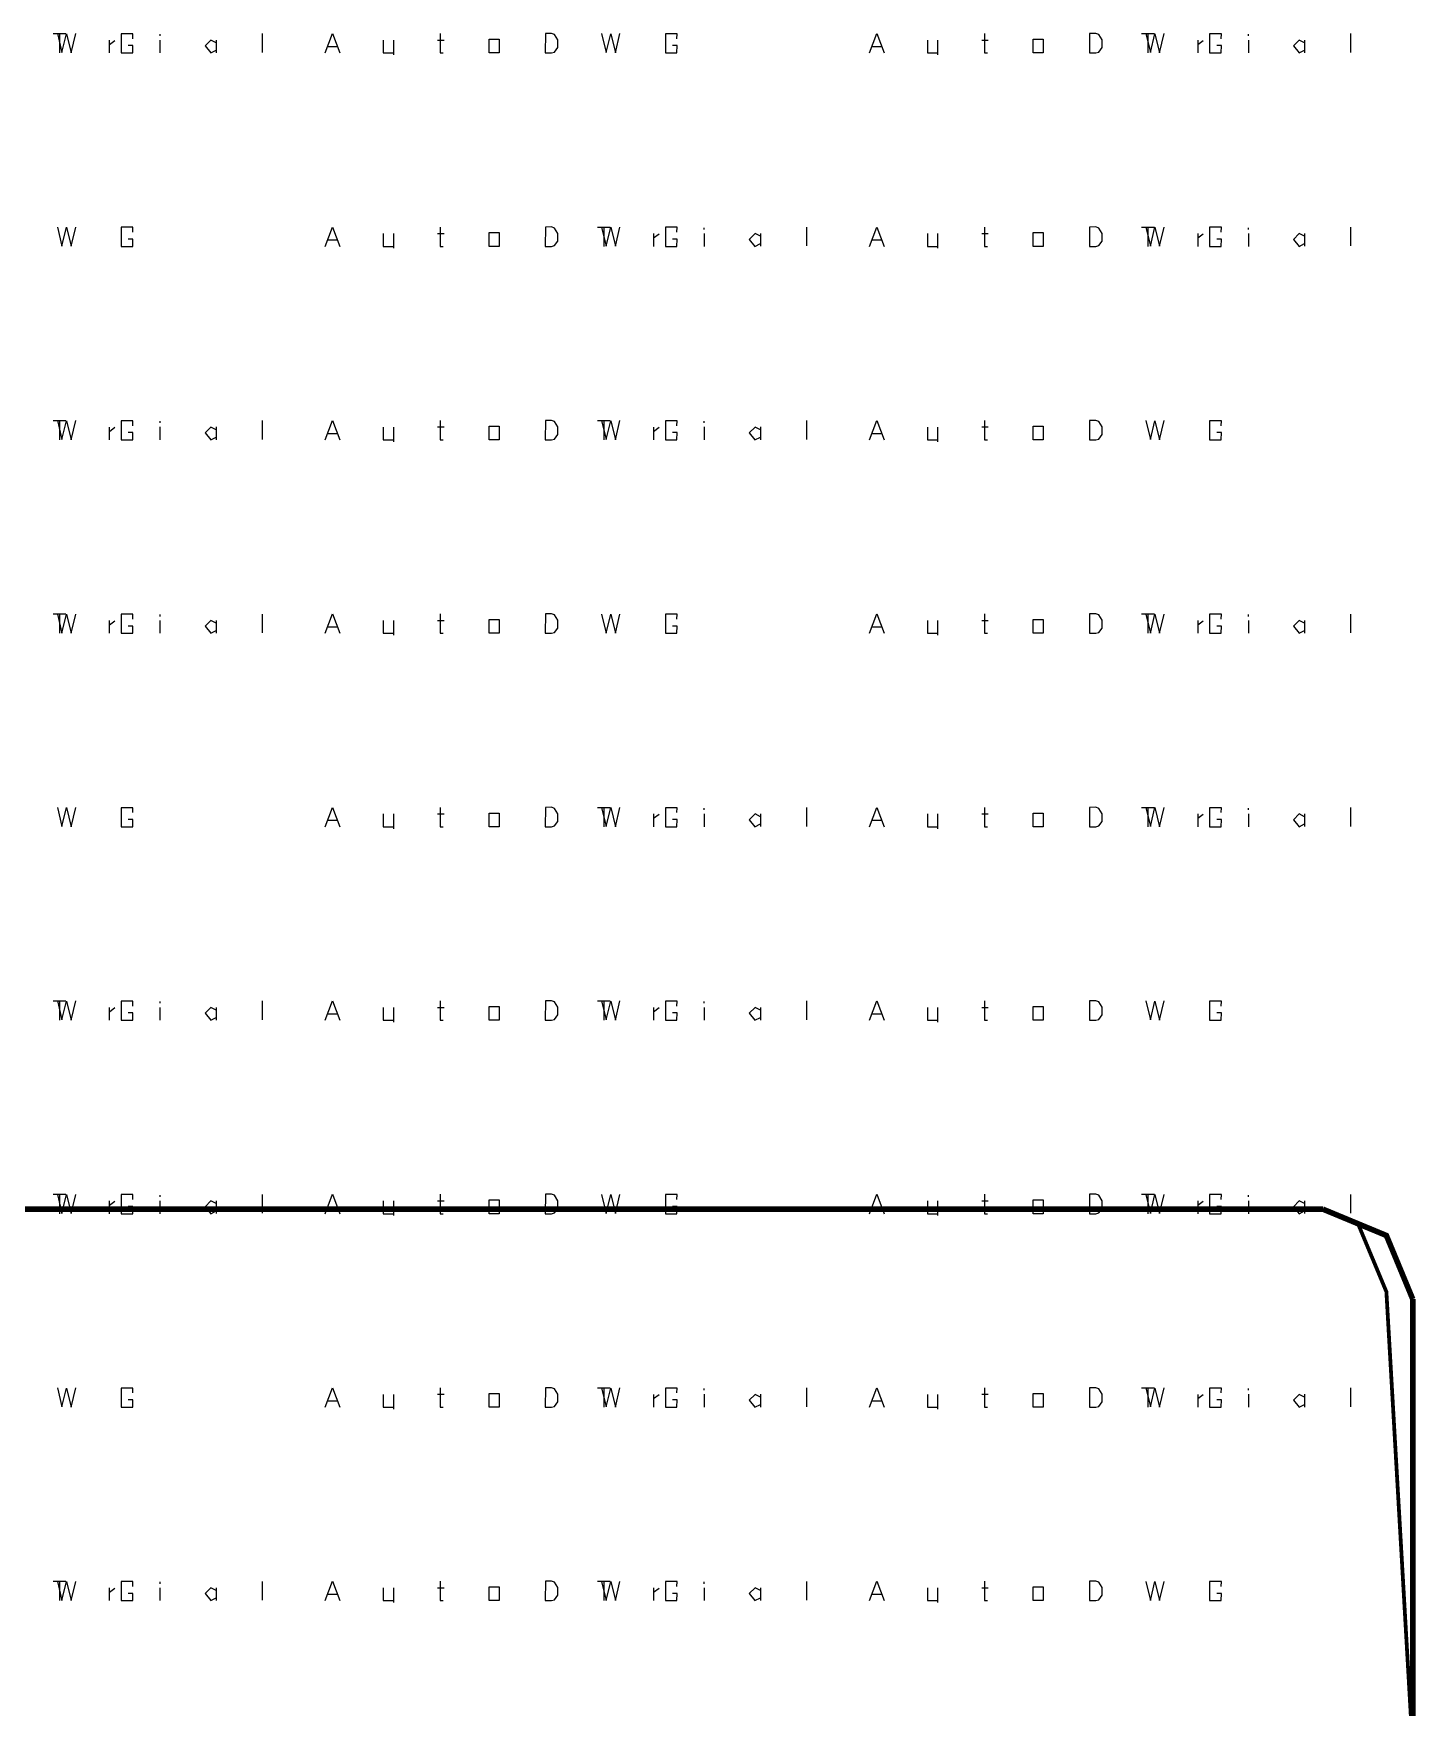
# Model space of a CAD drawing. Extents: x 0.5 to 61.2, y 0.5 to 86.7.
# Drawn here: x 30.46 to 61.21, y 45.56 to 82.79 of the extents above; entities that cross this region are included whole.
import ezdxf

# ---------------------------------------------------------------- set-up
doc = ezdxf.new("R2010")
doc.units = 0
doc.header["$MEASUREMENT"] = 0
doc.linetypes.add('atContinuous2', pattern=[0])
for name, color, linetype in [('at_Entity', 7, 'Continuous'), ('at_Rect', 7, 'Continuous'), ('at_Solid', 7, 'Continuous'), ('at_Text', 7, 'Continuous')]:
    doc.layers.add(name, color=color, linetype=linetype)

msp = doc.modelspace()

# ---------------------------------------------------------------- linework, layer by layer
at = {"color": 28}
for p, q in [((49.056, 82.357), (49.22, 82.787)), ((49.22, 82.787), (49.384, 82.357)), ((51.616, 82.787), (51.616, 82.357)), ((52.701, 82.662), (52.923, 82.662)), ((52.701, 82.357), (52.701, 82.662)), ((52.923, 82.662), (52.923, 82.357)), ((53.953, 82.787), (53.952, 82.357)), ((54.094, 82.789), (53.953, 82.787)), ((54.158, 82.765), (54.094, 82.789)), ((54.233, 82.645), (54.158, 82.765)), ((55.205, 82.785), (55.307, 82.362)), ((55.307, 82.362), (55.409, 82.782)), ((55.409, 82.782), (55.511, 82.357)), ((55.511, 82.357), (55.613, 82.785)), ((56.885, 82.781), (56.625, 82.781)), ((56.625, 82.781), (56.625, 82.357)), ((56.882, 82.672), (56.885, 82.781)), ((49.116, 82.5), (49.322, 82.5)), ((50.347, 82.641), (50.347, 82.357)), ((50.347, 82.357), (50.572, 82.357)), ((50.572, 82.641), (50.572, 82.314)), ((51.554, 82.643), (51.699, 82.643)), ((51.616, 82.357), (51.684, 82.357)), ((52.923, 82.357), (52.701, 82.357)), ((53.952, 82.357), (54.091, 82.357)), ((54.091, 82.357), (54.157, 82.374)), ((54.157, 82.374), (54.231, 82.474)), ((54.231, 82.474), (54.233, 82.645)), ((56.625, 82.357), (56.882, 82.357)), ((56.885, 82.518), (56.782, 82.518)), ((56.882, 82.357), (56.885, 82.518)), ((36.949, 78.054), (37.113, 78.484)), ((37.009, 78.197), (37.214, 78.197)), ((37.113, 78.484), (37.277, 78.054)), ((38.239, 78.338), (38.239, 78.054)), ((38.465, 78.338), (38.465, 78.011)), ((39.446, 78.34), (39.591, 78.34)), ((39.508, 78.484), (39.508, 78.054)), ((40.594, 78.359), (40.815, 78.359)), ((40.594, 78.054), (40.594, 78.359)), ((40.815, 78.359), (40.815, 78.054)), ((41.846, 78.484), (41.844, 78.054)), ((41.986, 78.486), (41.846, 78.484)), ((42.051, 78.462), (41.986, 78.486)), ((42.126, 78.342), (42.051, 78.462)), ((42.123, 78.171), (42.126, 78.342)), ((43.097, 78.482), (43.199, 78.06)), ((43.199, 78.06), (43.301, 78.48)), ((43.301, 78.48), (43.403, 78.055)), ((43.403, 78.055), (43.505, 78.482)), ((44.777, 78.478), (44.518, 78.478)), ((44.518, 78.478), (44.518, 78.054)), ((44.777, 78.215), (44.674, 78.215)), ((44.774, 78.369), (44.777, 78.478)), ((44.774, 78.054), (44.777, 78.215)), ((38.239, 78.054), (38.465, 78.054)), ((39.508, 78.054), (39.576, 78.054)), ((40.815, 78.054), (40.594, 78.054)), ((41.844, 78.054), (41.983, 78.054)), ((41.983, 78.054), (42.049, 78.071)), ((42.049, 78.071), (42.123, 78.171)), ((44.518, 78.054), (44.774, 78.054)), ((30.989, 74.179), (31.091, 73.757)), ((31.091, 73.757), (31.193, 74.177)), ((31.193, 74.177), (31.295, 73.752)), ((31.295, 73.752), (31.397, 74.179)), ((32.67, 74.175), (32.41, 74.175)), ((32.41, 74.175), (32.41, 73.751)), ((32.667, 74.066), (32.67, 74.175)), ((32.41, 73.751), (32.667, 73.751)), ((32.67, 73.913), (32.566, 73.913)), ((32.667, 73.751), (32.67, 73.913)), ((49.056, 69.449), (49.22, 69.879)), ((49.22, 69.879), (49.384, 69.449)), ((50.347, 69.733), (50.347, 69.449)), ((50.572, 69.733), (50.572, 69.406)), ((51.554, 69.735), (51.699, 69.735)), ((51.616, 69.879), (51.616, 69.449)), ((52.701, 69.754), (52.923, 69.754)), ((52.701, 69.449), (52.701, 69.754)), ((52.923, 69.754), (52.923, 69.449)), ((53.953, 69.879), (53.952, 69.449)), ((54.094, 69.88), (53.953, 69.879)), ((54.158, 69.857), (54.094, 69.88)), ((54.233, 69.737), (54.158, 69.857)), ((54.231, 69.566), (54.233, 69.737)), ((55.205, 69.877), (55.307, 69.454)), ((55.307, 69.454), (55.409, 69.874)), ((55.409, 69.874), (55.511, 69.449)), ((55.511, 69.449), (55.613, 69.877)), ((56.885, 69.872), (56.625, 69.872)), ((56.625, 69.872), (56.625, 69.449)), ((56.882, 69.764), (56.885, 69.872)), ((49.116, 69.592), (49.322, 69.592)), ((50.347, 69.449), (50.572, 69.449)), ((51.616, 69.449), (51.684, 69.449)), ((52.923, 69.449), (52.701, 69.449)), ((53.952, 69.449), (54.091, 69.449)), ((54.091, 69.449), (54.157, 69.466)), ((54.157, 69.466), (54.231, 69.566)), ((56.625, 69.449), (56.882, 69.449)), ((56.885, 69.61), (56.782, 69.61)), ((56.882, 69.449), (56.885, 69.61)), ((36.949, 65.146), (37.113, 65.576)), ((37.113, 65.576), (37.277, 65.146)), ((39.508, 65.576), (39.508, 65.146)), ((41.846, 65.576), (41.844, 65.146)), ((41.986, 65.578), (41.846, 65.576)), ((42.051, 65.554), (41.986, 65.578)), ((42.126, 65.434), (42.051, 65.554)), ((43.097, 65.574), (43.199, 65.151)), ((43.199, 65.151), (43.301, 65.571)), ((43.301, 65.571), (43.403, 65.146)), ((43.403, 65.146), (43.505, 65.574)), ((44.777, 65.57), (44.518, 65.57)), ((44.518, 65.57), (44.518, 65.146)), ((44.774, 65.461), (44.777, 65.57)), ((37.009, 65.289), (37.214, 65.289)), ((38.239, 65.43), (38.239, 65.146)), ((38.465, 65.43), (38.465, 65.103)), ((39.446, 65.432), (39.591, 65.432)), ((40.594, 65.451), (40.815, 65.451)), ((40.594, 65.146), (40.594, 65.451)), ((40.815, 65.451), (40.815, 65.146)), ((41.983, 65.146), (42.049, 65.163)), ((42.049, 65.163), (42.123, 65.263)), ((42.123, 65.263), (42.126, 65.434)), ((44.777, 65.307), (44.674, 65.307)), ((44.774, 65.146), (44.777, 65.307)), ((38.239, 65.146), (38.465, 65.146)), ((39.508, 65.146), (39.576, 65.146)), ((40.815, 65.146), (40.594, 65.146)), ((41.844, 65.146), (41.983, 65.146)), ((44.518, 65.146), (44.774, 65.146)), ((30.989, 61.271), (31.091, 60.849)), ((31.091, 60.849), (31.193, 61.269)), ((31.193, 61.269), (31.295, 60.844)), ((31.295, 60.844), (31.397, 61.271)), ((32.67, 61.267), (32.41, 61.267)), ((32.41, 61.267), (32.41, 60.843)), ((32.667, 61.158), (32.67, 61.267)), ((32.41, 60.843), (32.667, 60.843)), ((32.67, 61.004), (32.566, 61.004)), ((32.667, 60.843), (32.67, 61.004)), ((49.056, 56.54), (49.22, 56.971)), ((49.22, 56.971), (49.384, 56.54)), ((51.616, 56.971), (51.616, 56.54)), ((53.953, 56.971), (53.952, 56.54)), ((54.094, 56.972), (53.953, 56.971)), ((54.158, 56.949), (54.094, 56.972)), ((55.205, 56.968), (55.307, 56.546)), ((55.307, 56.546), (55.409, 56.966)), ((55.409, 56.966), (55.511, 56.541)), ((55.511, 56.541), (55.613, 56.968)), ((49.116, 56.684), (49.322, 56.684)), ((50.347, 56.825), (50.347, 56.54)), ((50.572, 56.825), (50.572, 56.497)), ((51.554, 56.827), (51.699, 56.827)), ((52.701, 56.846), (52.923, 56.846)), ((52.701, 56.54), (52.701, 56.846)), ((52.923, 56.846), (52.923, 56.54)), ((54.157, 56.558), (54.231, 56.657)), ((54.233, 56.829), (54.158, 56.949)), ((54.231, 56.657), (54.233, 56.829)), ((56.885, 56.964), (56.625, 56.964)), ((56.625, 56.964), (56.625, 56.54)), ((56.885, 56.702), (56.782, 56.702)), ((56.882, 56.855), (56.885, 56.964)), ((56.882, 56.54), (56.885, 56.702)), ((50.347, 56.54), (50.572, 56.54)), ((51.616, 56.54), (51.684, 56.54)), ((52.923, 56.54), (52.701, 56.54)), ((53.952, 56.54), (54.091, 56.54)), ((54.091, 56.54), (54.157, 56.558)), ((56.625, 56.54), (56.882, 56.54)), ((36.949, 52.238), (37.113, 52.668)), ((37.113, 52.668), (37.277, 52.238)), ((38.239, 52.522), (38.239, 52.238)), ((38.465, 52.522), (38.465, 52.195)), ((39.446, 52.524), (39.591, 52.524)), ((39.508, 52.668), (39.508, 52.238)), ((40.594, 52.543), (40.815, 52.543)), ((40.594, 52.238), (40.594, 52.543)), ((40.815, 52.543), (40.815, 52.238)), ((41.846, 52.668), (41.844, 52.238)), ((41.986, 52.669), (41.846, 52.668)), ((42.051, 52.646), (41.986, 52.669)), ((42.126, 52.526), (42.051, 52.646)), ((42.123, 52.355), (42.126, 52.526)), ((43.097, 52.666), (43.199, 52.243)), ((43.199, 52.243), (43.301, 52.663)), ((43.301, 52.663), (43.403, 52.238)), ((43.403, 52.238), (43.505, 52.666)), ((44.777, 52.661), (44.518, 52.661)), ((44.518, 52.661), (44.518, 52.238)), ((44.774, 52.553), (44.777, 52.661)), ((37.009, 52.381), (37.214, 52.381)), ((38.239, 52.238), (38.465, 52.238)), ((39.508, 52.238), (39.576, 52.238)), ((40.815, 52.238), (40.594, 52.238)), ((41.844, 52.238), (41.983, 52.238)), ((41.983, 52.238), (42.049, 52.255)), ((42.049, 52.255), (42.123, 52.355)), ((44.518, 52.238), (44.774, 52.238)), ((44.777, 52.399), (44.674, 52.399)), ((44.774, 52.238), (44.777, 52.399)), ((30.989, 48.363), (31.091, 47.94)), ((31.091, 47.94), (31.193, 48.36)), ((31.193, 48.36), (31.295, 47.936)), ((31.295, 47.936), (31.397, 48.363)), ((32.67, 48.359), (32.41, 48.359)), ((32.41, 48.359), (32.41, 47.935)), ((32.67, 48.096), (32.566, 48.096)), ((32.667, 48.25), (32.67, 48.359)), ((32.667, 47.935), (32.67, 48.096)), ((32.41, 47.935), (32.667, 47.935))]:
    msp.add_line(p, q, dxfattribs=at)
at = {"layer": 'at_Entity', "color": 28}
for p, q in [((30.897, 82.787), (31.181, 82.787)), ((31.038, 82.787), (31.038, 82.357)), ((33.273, 82.733), (33.273, 82.771)), ((35.547, 82.785), (35.545, 82.365)), ((32.144, 82.641), (32.144, 82.357)), ((32.147, 82.545), (32.268, 82.636)), ((33.271, 82.642), (33.271, 82.357)), ((34.404, 82.641), (34.275, 82.512)), ((34.275, 82.512), (34.4, 82.357)), ((34.4, 82.357), (34.523, 82.418)), ((34.523, 82.58), (34.404, 82.641)), ((34.521, 82.642), (34.521, 82.359)), ((55.112, 78.484), (55.396, 78.484)), ((55.253, 78.484), (55.253, 78.054)), ((56.359, 78.338), (56.359, 78.054)), ((56.362, 78.243), (56.483, 78.333)), ((57.486, 78.34), (57.486, 78.054)), ((57.488, 78.43), (57.488, 78.468)), ((58.619, 78.338), (58.49, 78.209)), ((58.49, 78.209), (58.616, 78.054)), ((58.738, 78.278), (58.619, 78.338)), ((58.736, 78.34), (58.736, 78.057)), ((59.762, 78.483), (59.761, 78.063)), ((58.616, 78.054), (58.738, 78.115)), ((43.004, 74.181), (43.289, 74.181)), ((43.146, 74.181), (43.146, 73.751)), ((45.38, 74.127), (45.38, 74.166)), ((47.655, 74.18), (47.653, 73.76)), ((44.251, 74.035), (44.251, 73.751)), ((44.254, 73.94), (44.375, 74.03)), ((45.379, 74.037), (45.379, 73.751)), ((46.511, 74.035), (46.382, 73.906)), ((46.382, 73.906), (46.508, 73.751)), ((46.508, 73.751), (46.63, 73.813)), ((46.63, 73.975), (46.511, 74.035)), ((46.629, 74.037), (46.629, 73.754)), ((30.897, 69.879), (31.181, 69.879)), ((31.038, 69.879), (31.038, 69.449)), ((32.144, 69.732), (32.144, 69.449)), ((32.147, 69.637), (32.268, 69.728)), ((33.271, 69.734), (33.271, 69.449)), ((33.273, 69.825), (33.273, 69.863)), ((34.404, 69.732), (34.275, 69.604)), ((34.523, 69.672), (34.404, 69.732)), ((34.521, 69.734), (34.521, 69.451)), ((35.547, 69.877), (35.545, 69.457)), ((34.275, 69.604), (34.4, 69.449)), ((34.4, 69.449), (34.523, 69.51)), ((55.112, 65.576), (55.396, 65.576)), ((55.253, 65.576), (55.253, 65.146)), ((57.488, 65.522), (57.488, 65.56)), ((59.762, 65.574), (59.761, 65.154)), ((56.359, 65.43), (56.359, 65.146)), ((56.362, 65.334), (56.483, 65.425)), ((57.486, 65.431), (57.486, 65.146)), ((58.619, 65.43), (58.49, 65.301)), ((58.49, 65.301), (58.616, 65.146)), ((58.616, 65.146), (58.738, 65.207)), ((58.738, 65.369), (58.619, 65.43)), ((58.736, 65.431), (58.736, 65.148)), ((43.004, 61.273), (43.289, 61.273)), ((43.146, 61.273), (43.146, 60.843)), ((44.251, 61.127), (44.251, 60.843)), ((44.254, 61.032), (44.375, 61.122)), ((45.379, 61.129), (45.379, 60.843)), ((45.38, 61.219), (45.38, 61.257)), ((46.511, 61.127), (46.382, 60.998)), ((46.63, 61.067), (46.511, 61.127)), ((46.629, 61.129), (46.629, 60.846)), ((47.655, 61.272), (47.653, 60.852)), ((46.382, 60.998), (46.508, 60.843)), ((46.508, 60.843), (46.63, 60.904)), ((30.897, 56.971), (31.181, 56.971)), ((31.038, 56.971), (31.038, 56.54)), ((35.547, 56.969), (35.545, 56.549)), ((32.144, 56.824), (32.144, 56.54)), ((32.147, 56.729), (32.268, 56.82)), ((33.271, 56.826), (33.271, 56.54)), ((33.273, 56.916), (33.273, 56.955)), ((34.404, 56.824), (34.275, 56.696)), ((34.275, 56.696), (34.4, 56.54)), ((34.4, 56.54), (34.523, 56.602)), ((34.523, 56.764), (34.404, 56.824)), ((34.521, 56.826), (34.521, 56.543)), ((55.112, 52.668), (55.396, 52.668)), ((55.253, 52.668), (55.253, 52.238)), ((56.359, 52.522), (56.359, 52.238)), ((56.362, 52.426), (56.483, 52.517)), ((57.486, 52.523), (57.486, 52.238)), ((57.488, 52.614), (57.488, 52.652)), ((58.619, 52.522), (58.49, 52.393)), ((58.738, 52.461), (58.619, 52.522)), ((58.736, 52.523), (58.736, 52.24)), ((59.762, 52.666), (59.761, 52.246)), ((58.49, 52.393), (58.616, 52.238)), ((58.616, 52.238), (58.738, 52.299)), ((43.004, 48.365), (43.289, 48.365)), ((43.146, 48.365), (43.146, 47.935)), ((44.251, 48.219), (44.251, 47.935)), ((44.254, 48.123), (44.375, 48.214)), ((45.379, 48.22), (45.379, 47.935)), ((45.38, 48.311), (45.38, 48.349)), ((46.511, 48.219), (46.382, 48.09)), ((46.382, 48.09), (46.508, 47.935)), ((46.63, 48.158), (46.511, 48.219)), ((46.629, 48.22), (46.629, 47.937)), ((47.655, 48.363), (47.653, 47.944)), ((46.508, 47.935), (46.63, 47.996))]:
    msp.add_line(p, q, dxfattribs=at)
at = {"layer": 'at_Entity', "color": 250, "linetype": 'atContinuous2'}
for p, q in [((59.143, 56.641), (19.117, 56.641)), ((61.143, 46.634), (61.143, 54.64))]:
    msp.add_line(p, q, dxfattribs=at)
at = {"layer": 'at_Entity', "color": 250}
for points in [[(59.143, 56.641, 0.124, 0.124, 0), (19.117, 56.641, 0.124, 0.124, 0)], [(59.143, 56.641, 0.124, 0.124, 0), (19.117, 56.641, 0.124, 0.124, 0)], [(19.117, 56.641, 0.124, 0.124, 0), (59.143, 56.641, 0.124, 0.124, 0)], [(59.143, 56.641, 0.124, 0.124, 0), (60.557, 56.055, 0.124, 0.124, 0), (61.143, 54.64, 0.124, 0.124, 0)], [(61.143, 54.64, 0.124, 0.124, 0), (60.557, 56.055, 0.124, 0.124, 0), (59.143, 56.641, 0.124, 0.124, 0)], [(61.143, 44.633, 0.0839, 0.0839, 0), (60.557, 54.804, 0.0839, 0.0839, 0), (59.921, 56.327, 0.0839, 0.0839, 0), (59.143, 56.641, 0.0839, 0.0839, 0)], [(61.143, 44.633, 0.0839, 0.0839, 0), (60.557, 54.804, 0.0839, 0.0839, 0), (59.921, 56.327, 0.0839, 0.0839, 0), (59.143, 56.641, 0.0839, 0.0839, 0)], [(61.143, 54.64, 0.124, 0.124, 0), (61.143, 46.634, 0.124, 0.124, 0)], [(61.143, 46.634, 0.124, 0.124, 0), (61.143, 44.633, 0.124, 0.124, 0)], [(61.143, 46.634, 0.124, 0.124, 0), (61.143, 44.633, 0.124, 0.124, 0)]]:
    msp.add_lwpolyline(points, format="xyseb", dxfattribs=at)
at = {"layer": 'at_Rect', "color": 28}
for p, q in [((55.112, 82.787), (55.396, 82.787)), ((55.253, 82.787), (55.253, 82.357)), ((57.488, 82.733), (57.488, 82.771)), ((59.762, 82.785), (59.761, 82.365)), ((56.359, 82.641), (56.359, 82.357)), ((56.362, 82.545), (56.483, 82.636)), ((57.486, 82.642), (57.486, 82.357)), ((58.619, 82.641), (58.49, 82.512)), ((58.49, 82.512), (58.616, 82.357)), ((58.616, 82.357), (58.738, 82.418)), ((58.738, 82.58), (58.619, 82.641)), ((58.736, 82.642), (58.736, 82.359)), ((43.004, 78.484), (43.289, 78.484)), ((43.146, 78.484), (43.146, 78.054)), ((44.251, 78.338), (44.251, 78.054)), ((44.254, 78.243), (44.375, 78.333)), ((45.379, 78.34), (45.379, 78.054)), ((45.38, 78.43), (45.38, 78.468)), ((46.511, 78.338), (46.382, 78.209)), ((46.382, 78.209), (46.508, 78.054)), ((46.63, 78.278), (46.511, 78.338)), ((46.629, 78.34), (46.629, 78.057)), ((47.655, 78.483), (47.653, 78.063)), ((46.508, 78.054), (46.63, 78.115)), ((30.897, 74.181), (31.181, 74.181)), ((31.038, 74.181), (31.038, 73.751)), ((33.273, 74.127), (33.273, 74.166)), ((35.547, 74.18), (35.545, 73.76)), ((32.144, 74.035), (32.144, 73.751)), ((32.147, 73.94), (32.268, 74.03)), ((33.271, 74.037), (33.271, 73.751)), ((34.404, 74.035), (34.275, 73.906)), ((34.275, 73.906), (34.4, 73.751)), ((34.4, 73.751), (34.523, 73.813)), ((34.523, 73.975), (34.404, 74.035)), ((34.521, 74.037), (34.521, 73.754)), ((55.112, 69.879), (55.396, 69.879)), ((55.253, 69.879), (55.253, 69.449)), ((56.359, 69.732), (56.359, 69.449)), ((56.362, 69.637), (56.483, 69.728)), ((57.486, 69.734), (57.486, 69.449)), ((57.488, 69.825), (57.488, 69.863)), ((58.619, 69.732), (58.49, 69.604)), ((58.738, 69.672), (58.619, 69.732)), ((58.736, 69.734), (58.736, 69.451)), ((59.762, 69.877), (59.761, 69.457)), ((58.49, 69.604), (58.616, 69.449)), ((58.616, 69.449), (58.738, 69.51)), ((43.004, 65.576), (43.289, 65.576)), ((43.146, 65.576), (43.146, 65.146)), ((45.38, 65.522), (45.38, 65.56)), ((47.655, 65.574), (47.653, 65.154)), ((44.251, 65.43), (44.251, 65.146)), ((44.254, 65.334), (44.375, 65.425)), ((45.379, 65.431), (45.379, 65.146)), ((46.511, 65.43), (46.382, 65.301)), ((46.382, 65.301), (46.508, 65.146)), ((46.508, 65.146), (46.63, 65.207)), ((46.63, 65.369), (46.511, 65.43)), ((46.629, 65.431), (46.629, 65.148)), ((30.897, 61.273), (31.181, 61.273)), ((31.038, 61.273), (31.038, 60.843)), ((32.144, 61.127), (32.144, 60.843)), ((32.147, 61.032), (32.268, 61.122)), ((33.271, 61.129), (33.271, 60.843)), ((33.273, 61.219), (33.273, 61.257)), ((34.404, 61.127), (34.275, 60.998)), ((34.523, 61.067), (34.404, 61.127)), ((34.521, 61.129), (34.521, 60.846)), ((35.547, 61.272), (35.545, 60.852)), ((34.275, 60.998), (34.4, 60.843)), ((34.4, 60.843), (34.523, 60.904)), ((55.112, 56.971), (55.396, 56.971)), ((55.253, 56.971), (55.253, 56.54)), ((59.762, 56.969), (59.761, 56.549)), ((56.359, 56.824), (56.359, 56.54)), ((56.362, 56.729), (56.483, 56.82)), ((57.486, 56.826), (57.486, 56.54)), ((57.488, 56.916), (57.488, 56.955)), ((58.619, 56.824), (58.49, 56.696)), ((58.49, 56.696), (58.616, 56.54)), ((58.616, 56.54), (58.738, 56.602)), ((58.738, 56.764), (58.619, 56.824)), ((58.736, 56.826), (58.736, 56.543)), ((43.004, 52.668), (43.289, 52.668)), ((43.146, 52.668), (43.146, 52.238)), ((44.251, 52.522), (44.251, 52.238)), ((44.254, 52.426), (44.375, 52.517)), ((45.379, 52.523), (45.379, 52.238)), ((45.38, 52.614), (45.38, 52.652)), ((46.511, 52.522), (46.382, 52.393)), ((46.63, 52.461), (46.511, 52.522)), ((46.629, 52.523), (46.629, 52.24)), ((47.655, 52.666), (47.653, 52.246)), ((46.382, 52.393), (46.508, 52.238)), ((46.508, 52.238), (46.63, 52.299)), ((30.897, 48.365), (31.181, 48.365)), ((31.038, 48.365), (31.038, 47.935)), ((32.144, 48.219), (32.144, 47.935)), ((32.147, 48.123), (32.268, 48.214)), ((33.271, 48.22), (33.271, 47.935)), ((33.273, 48.311), (33.273, 48.349)), ((34.404, 48.219), (34.275, 48.09)), ((34.275, 48.09), (34.4, 47.935)), ((34.523, 48.158), (34.404, 48.219)), ((34.521, 48.22), (34.521, 47.937)), ((35.547, 48.363), (35.545, 47.944)), ((34.4, 47.935), (34.523, 47.996))]:
    msp.add_line(p, q, dxfattribs=at)
at = {"layer": 'at_Solid', "color": 28}
for p, q in [((36.949, 82.357), (37.113, 82.787)), ((37.113, 82.787), (37.277, 82.357)), ((39.508, 82.787), (39.508, 82.357)), ((40.594, 82.662), (40.815, 82.662)), ((40.594, 82.357), (40.594, 82.662)), ((40.815, 82.662), (40.815, 82.357)), ((41.846, 82.787), (41.844, 82.357)), ((41.986, 82.789), (41.846, 82.787)), ((42.051, 82.765), (41.986, 82.789)), ((42.126, 82.645), (42.051, 82.765)), ((43.097, 82.785), (43.199, 82.362)), ((43.199, 82.362), (43.301, 82.782)), ((43.301, 82.782), (43.403, 82.357)), ((43.403, 82.357), (43.505, 82.785)), ((44.777, 82.781), (44.518, 82.781)), ((44.518, 82.781), (44.518, 82.357)), ((44.774, 82.672), (44.777, 82.781)), ((37.009, 82.5), (37.214, 82.5)), ((38.239, 82.641), (38.239, 82.357)), ((38.239, 82.357), (38.465, 82.357)), ((38.465, 82.641), (38.465, 82.314)), ((39.446, 82.643), (39.591, 82.643)), ((39.508, 82.357), (39.576, 82.357)), ((40.815, 82.357), (40.594, 82.357)), ((41.844, 82.357), (41.983, 82.357)), ((41.983, 82.357), (42.049, 82.374)), ((42.049, 82.374), (42.123, 82.474)), ((42.123, 82.474), (42.126, 82.645)), ((44.518, 82.357), (44.774, 82.357)), ((44.777, 82.518), (44.674, 82.518)), ((44.774, 82.357), (44.777, 82.518)), ((30.989, 78.482), (31.091, 78.06)), ((31.091, 78.06), (31.193, 78.48)), ((31.193, 78.48), (31.295, 78.055)), ((31.295, 78.055), (31.397, 78.482)), ((32.67, 78.478), (32.41, 78.478)), ((32.41, 78.478), (32.41, 78.054)), ((32.67, 78.215), (32.566, 78.215)), ((32.667, 78.369), (32.67, 78.478)), ((32.667, 78.054), (32.67, 78.215)), ((32.41, 78.054), (32.667, 78.054)), ((49.056, 73.751), (49.22, 74.182)), ((49.22, 74.182), (49.384, 73.751)), ((51.616, 74.182), (51.616, 73.751)), ((53.953, 74.182), (53.952, 73.751)), ((54.094, 74.183), (53.953, 74.182)), ((54.158, 74.16), (54.094, 74.183)), ((54.233, 74.04), (54.158, 74.16)), ((55.205, 74.179), (55.307, 73.757)), ((55.307, 73.757), (55.409, 74.177)), ((55.409, 74.177), (55.511, 73.752)), ((55.511, 73.752), (55.613, 74.179)), ((56.885, 74.175), (56.625, 74.175)), ((56.625, 74.175), (56.625, 73.751)), ((56.882, 74.066), (56.885, 74.175)), ((49.116, 73.895), (49.322, 73.895)), ((50.347, 74.036), (50.347, 73.751)), ((50.347, 73.751), (50.572, 73.751)), ((50.572, 74.036), (50.572, 73.708)), ((51.554, 74.038), (51.699, 74.038)), ((51.616, 73.751), (51.684, 73.751)), ((52.701, 74.057), (52.923, 74.057)), ((52.701, 73.751), (52.701, 74.057)), ((52.923, 73.751), (52.701, 73.751)), ((52.923, 74.057), (52.923, 73.751)), ((53.952, 73.751), (54.091, 73.751)), ((54.091, 73.751), (54.157, 73.769)), ((54.157, 73.769), (54.231, 73.868)), ((54.231, 73.868), (54.233, 74.04)), ((56.625, 73.751), (56.882, 73.751)), ((56.885, 73.913), (56.782, 73.913)), ((56.882, 73.751), (56.885, 73.913)), ((36.949, 69.449), (37.113, 69.879)), ((37.113, 69.879), (37.277, 69.449)), ((38.239, 69.733), (38.239, 69.449)), ((38.465, 69.733), (38.465, 69.406)), ((39.446, 69.735), (39.591, 69.735)), ((39.508, 69.879), (39.508, 69.449)), ((40.594, 69.754), (40.815, 69.754)), ((40.594, 69.449), (40.594, 69.754)), ((40.815, 69.754), (40.815, 69.449)), ((41.846, 69.879), (41.844, 69.449)), ((41.986, 69.88), (41.846, 69.879)), ((42.051, 69.857), (41.986, 69.88)), ((42.126, 69.737), (42.051, 69.857)), ((42.123, 69.566), (42.126, 69.737)), ((43.097, 69.877), (43.199, 69.454)), ((43.199, 69.454), (43.301, 69.874)), ((43.301, 69.874), (43.403, 69.449)), ((43.403, 69.449), (43.505, 69.877)), ((44.777, 69.872), (44.518, 69.872)), ((44.518, 69.872), (44.518, 69.449)), ((44.774, 69.764), (44.777, 69.872)), ((37.009, 69.592), (37.214, 69.592)), ((38.239, 69.449), (38.465, 69.449)), ((39.508, 69.449), (39.576, 69.449)), ((40.815, 69.449), (40.594, 69.449)), ((41.844, 69.449), (41.983, 69.449)), ((41.983, 69.449), (42.049, 69.466)), ((42.049, 69.466), (42.123, 69.566)), ((44.518, 69.449), (44.774, 69.449)), ((44.777, 69.61), (44.674, 69.61)), ((44.774, 69.449), (44.777, 69.61)), ((30.989, 65.574), (31.091, 65.151)), ((31.091, 65.151), (31.193, 65.571)), ((31.193, 65.571), (31.295, 65.146)), ((31.295, 65.146), (31.397, 65.574)), ((32.67, 65.57), (32.41, 65.57)), ((32.41, 65.57), (32.41, 65.146)), ((32.667, 65.461), (32.67, 65.57)), ((32.67, 65.307), (32.566, 65.307)), ((32.667, 65.146), (32.67, 65.307)), ((32.41, 65.146), (32.667, 65.146)), ((49.056, 60.843), (49.22, 61.273)), ((49.22, 61.273), (49.384, 60.843)), ((50.347, 61.128), (50.347, 60.843)), ((50.572, 61.128), (50.572, 60.8)), ((51.554, 61.129), (51.699, 61.129)), ((51.616, 61.273), (51.616, 60.843)), ((52.701, 61.148), (52.923, 61.148)), ((52.701, 60.843), (52.701, 61.148)), ((52.923, 61.148), (52.923, 60.843)), ((53.953, 61.273), (53.952, 60.843)), ((54.094, 61.275), (53.953, 61.273)), ((54.158, 61.251), (54.094, 61.275)), ((54.233, 61.131), (54.158, 61.251)), ((54.231, 60.96), (54.233, 61.131)), ((55.205, 61.271), (55.307, 60.849)), ((55.307, 60.849), (55.409, 61.269)), ((55.409, 61.269), (55.511, 60.844)), ((55.511, 60.844), (55.613, 61.271)), ((56.885, 61.267), (56.625, 61.267)), ((56.625, 61.267), (56.625, 60.843)), ((56.882, 61.158), (56.885, 61.267)), ((49.116, 60.986), (49.322, 60.986)), ((50.347, 60.843), (50.572, 60.843)), ((51.616, 60.843), (51.684, 60.843)), ((52.923, 60.843), (52.701, 60.843)), ((53.952, 60.843), (54.091, 60.843)), ((54.091, 60.843), (54.157, 60.86)), ((54.157, 60.86), (54.231, 60.96)), ((56.625, 60.843), (56.882, 60.843)), ((56.885, 61.004), (56.782, 61.004)), ((56.882, 60.843), (56.885, 61.004)), ((36.949, 56.54), (37.113, 56.971)), ((37.113, 56.971), (37.277, 56.54)), ((39.508, 56.971), (39.508, 56.54)), ((41.846, 56.971), (41.844, 56.54)), ((41.986, 56.972), (41.846, 56.971)), ((42.051, 56.949), (41.986, 56.972)), ((43.097, 56.968), (43.199, 56.546)), ((43.199, 56.546), (43.301, 56.966)), ((43.301, 56.966), (43.403, 56.541)), ((43.403, 56.541), (43.505, 56.968)), ((37.009, 56.684), (37.214, 56.684)), ((38.239, 56.825), (38.239, 56.54)), ((38.465, 56.825), (38.465, 56.497)), ((39.446, 56.827), (39.591, 56.827)), ((40.594, 56.846), (40.815, 56.846)), ((40.594, 56.54), (40.594, 56.846)), ((40.815, 56.846), (40.815, 56.54)), ((42.049, 56.558), (42.123, 56.657)), ((42.126, 56.829), (42.051, 56.949)), ((42.123, 56.657), (42.126, 56.829)), ((44.777, 56.964), (44.518, 56.964)), ((44.518, 56.964), (44.518, 56.54)), ((44.777, 56.702), (44.674, 56.702)), ((44.774, 56.855), (44.777, 56.964)), ((44.774, 56.54), (44.777, 56.702)), ((38.239, 56.54), (38.465, 56.54)), ((39.508, 56.54), (39.576, 56.54)), ((40.815, 56.54), (40.594, 56.54)), ((41.844, 56.54), (41.983, 56.54)), ((41.983, 56.54), (42.049, 56.558)), ((44.518, 56.54), (44.774, 56.54)), ((30.989, 52.666), (31.091, 52.243)), ((31.091, 52.243), (31.193, 52.663)), ((31.193, 52.663), (31.295, 52.238)), ((31.295, 52.238), (31.397, 52.666)), ((32.67, 52.661), (32.41, 52.661)), ((32.41, 52.661), (32.41, 52.238)), ((32.667, 52.553), (32.67, 52.661)), ((32.41, 52.238), (32.667, 52.238)), ((32.67, 52.399), (32.566, 52.399)), ((32.667, 52.238), (32.67, 52.399)), ((49.056, 47.935), (49.22, 48.365)), ((49.116, 48.078), (49.322, 48.078)), ((49.22, 48.365), (49.384, 47.935)), ((50.347, 48.219), (50.347, 47.935)), ((50.572, 48.219), (50.572, 47.892)), ((51.554, 48.221), (51.699, 48.221)), ((51.616, 48.365), (51.616, 47.935)), ((52.701, 48.24), (52.923, 48.24)), ((52.701, 47.935), (52.701, 48.24)), ((52.923, 48.24), (52.923, 47.935)), ((53.953, 48.365), (53.952, 47.935)), ((54.094, 48.367), (53.953, 48.365)), ((54.158, 48.343), (54.094, 48.367)), ((54.157, 47.952), (54.231, 48.052)), ((54.233, 48.223), (54.158, 48.343)), ((54.231, 48.052), (54.233, 48.223)), ((55.205, 48.363), (55.307, 47.94)), ((55.307, 47.94), (55.409, 48.36)), ((55.409, 48.36), (55.511, 47.936)), ((55.511, 47.936), (55.613, 48.363)), ((56.885, 48.359), (56.625, 48.359)), ((56.625, 48.359), (56.625, 47.935)), ((56.885, 48.096), (56.782, 48.096)), ((56.882, 48.25), (56.885, 48.359)), ((56.882, 47.935), (56.885, 48.096)), ((50.347, 47.935), (50.572, 47.935)), ((51.616, 47.935), (51.684, 47.935)), ((52.923, 47.935), (52.701, 47.935)), ((53.952, 47.935), (54.091, 47.935)), ((54.091, 47.935), (54.157, 47.952)), ((56.625, 47.935), (56.882, 47.935))]:
    msp.add_line(p, q, dxfattribs=at)
at = {"layer": 'at_Text', "color": 28}
for p, q in [((30.989, 82.785), (31.091, 82.362)), ((31.091, 82.362), (31.193, 82.782)), ((31.193, 82.782), (31.295, 82.357)), ((31.295, 82.357), (31.397, 82.785)), ((32.67, 82.781), (32.41, 82.781)), ((32.41, 82.781), (32.41, 82.357)), ((32.667, 82.672), (32.67, 82.781)), ((32.41, 82.357), (32.667, 82.357)), ((32.67, 82.518), (32.566, 82.518)), ((32.667, 82.357), (32.67, 82.518)), ((49.056, 78.054), (49.22, 78.484)), ((49.116, 78.197), (49.322, 78.197)), ((49.22, 78.484), (49.384, 78.054)), ((50.347, 78.338), (50.347, 78.054)), ((50.572, 78.338), (50.572, 78.011)), ((51.554, 78.34), (51.699, 78.34)), ((51.616, 78.484), (51.616, 78.054)), ((52.701, 78.359), (52.923, 78.359)), ((52.701, 78.054), (52.701, 78.359)), ((52.923, 78.359), (52.923, 78.054)), ((53.953, 78.484), (53.952, 78.054)), ((54.094, 78.486), (53.953, 78.484)), ((54.158, 78.462), (54.094, 78.486)), ((54.233, 78.342), (54.158, 78.462)), ((54.231, 78.171), (54.233, 78.342)), ((55.205, 78.482), (55.307, 78.06)), ((55.307, 78.06), (55.409, 78.48)), ((55.409, 78.48), (55.511, 78.055)), ((55.511, 78.055), (55.613, 78.482)), ((56.885, 78.478), (56.625, 78.478)), ((56.625, 78.478), (56.625, 78.054)), ((56.885, 78.215), (56.782, 78.215)), ((56.882, 78.369), (56.885, 78.478)), ((56.882, 78.054), (56.885, 78.215)), ((50.347, 78.054), (50.572, 78.054)), ((51.616, 78.054), (51.684, 78.054)), ((52.923, 78.054), (52.701, 78.054)), ((53.952, 78.054), (54.091, 78.054)), ((54.091, 78.054), (54.157, 78.071)), ((54.157, 78.071), (54.231, 78.171)), ((56.625, 78.054), (56.882, 78.054)), ((36.949, 73.751), (37.113, 74.182)), ((37.113, 74.182), (37.277, 73.751)), ((39.508, 74.182), (39.508, 73.751)), ((41.846, 74.182), (41.844, 73.751)), ((41.986, 74.183), (41.846, 74.182)), ((42.051, 74.16), (41.986, 74.183)), ((42.126, 74.04), (42.051, 74.16)), ((43.097, 74.179), (43.199, 73.757)), ((43.199, 73.757), (43.301, 74.177)), ((43.301, 74.177), (43.403, 73.752)), ((43.403, 73.752), (43.505, 74.179)), ((44.777, 74.175), (44.518, 74.175)), ((44.518, 74.175), (44.518, 73.751)), ((44.774, 74.066), (44.777, 74.175)), ((37.009, 73.895), (37.214, 73.895)), ((38.239, 74.036), (38.239, 73.751)), ((38.239, 73.751), (38.465, 73.751)), ((38.465, 74.036), (38.465, 73.708)), ((39.446, 74.038), (39.591, 74.038)), ((39.508, 73.751), (39.576, 73.751)), ((40.594, 74.057), (40.815, 74.057)), ((40.594, 73.751), (40.594, 74.057)), ((40.815, 73.751), (40.594, 73.751)), ((40.815, 74.057), (40.815, 73.751)), ((41.844, 73.751), (41.983, 73.751)), ((41.983, 73.751), (42.049, 73.769)), ((42.049, 73.769), (42.123, 73.868)), ((42.123, 73.868), (42.126, 74.04)), ((44.518, 73.751), (44.774, 73.751)), ((44.777, 73.913), (44.674, 73.913)), ((44.774, 73.751), (44.777, 73.913)), ((30.989, 69.877), (31.091, 69.454)), ((31.091, 69.454), (31.193, 69.874)), ((31.193, 69.874), (31.295, 69.449)), ((31.295, 69.449), (31.397, 69.877)), ((32.67, 69.872), (32.41, 69.872)), ((32.41, 69.872), (32.41, 69.449)), ((32.667, 69.764), (32.67, 69.872)), ((32.41, 69.449), (32.667, 69.449)), ((32.67, 69.61), (32.566, 69.61)), ((32.667, 69.449), (32.67, 69.61)), ((49.056, 65.146), (49.22, 65.576)), ((49.22, 65.576), (49.384, 65.146)), ((51.616, 65.576), (51.616, 65.146)), ((53.953, 65.576), (53.952, 65.146)), ((54.094, 65.578), (53.953, 65.576)), ((54.158, 65.554), (54.094, 65.578)), ((54.233, 65.434), (54.158, 65.554)), ((55.205, 65.574), (55.307, 65.151)), ((55.307, 65.151), (55.409, 65.571)), ((55.409, 65.571), (55.511, 65.146)), ((55.511, 65.146), (55.613, 65.574)), ((56.885, 65.57), (56.625, 65.57)), ((56.625, 65.57), (56.625, 65.146)), ((56.882, 65.461), (56.885, 65.57)), ((49.116, 65.289), (49.322, 65.289)), ((50.347, 65.43), (50.347, 65.146)), ((50.572, 65.43), (50.572, 65.103)), ((51.554, 65.432), (51.699, 65.432)), ((52.701, 65.451), (52.923, 65.451)), ((52.701, 65.146), (52.701, 65.451)), ((52.923, 65.451), (52.923, 65.146)), ((54.091, 65.146), (54.157, 65.163)), ((54.157, 65.163), (54.231, 65.263)), ((54.231, 65.263), (54.233, 65.434)), ((56.885, 65.307), (56.782, 65.307)), ((56.882, 65.146), (56.885, 65.307)), ((50.347, 65.146), (50.572, 65.146)), ((51.616, 65.146), (51.684, 65.146)), ((52.923, 65.146), (52.701, 65.146)), ((53.952, 65.146), (54.091, 65.146)), ((56.625, 65.146), (56.882, 65.146)), ((36.949, 60.843), (37.113, 61.273)), ((37.113, 61.273), (37.277, 60.843)), ((38.239, 61.128), (38.239, 60.843)), ((38.465, 61.128), (38.465, 60.8)), ((39.446, 61.129), (39.591, 61.129)), ((39.508, 61.273), (39.508, 60.843)), ((40.594, 61.148), (40.815, 61.148)), ((40.594, 60.843), (40.594, 61.148)), ((40.815, 61.148), (40.815, 60.843)), ((41.846, 61.273), (41.844, 60.843)), ((41.986, 61.275), (41.846, 61.273)), ((42.051, 61.251), (41.986, 61.275)), ((42.126, 61.131), (42.051, 61.251)), ((42.123, 60.96), (42.126, 61.131)), ((43.097, 61.271), (43.199, 60.849)), ((43.199, 60.849), (43.301, 61.269)), ((43.301, 61.269), (43.403, 60.844)), ((43.403, 60.844), (43.505, 61.271)), ((44.777, 61.267), (44.518, 61.267)), ((44.518, 61.267), (44.518, 60.843)), ((44.774, 61.158), (44.777, 61.267)), ((37.009, 60.986), (37.214, 60.986)), ((38.239, 60.843), (38.465, 60.843)), ((39.508, 60.843), (39.576, 60.843)), ((40.815, 60.843), (40.594, 60.843)), ((41.844, 60.843), (41.983, 60.843)), ((41.983, 60.843), (42.049, 60.86)), ((42.049, 60.86), (42.123, 60.96)), ((44.518, 60.843), (44.774, 60.843)), ((44.777, 61.004), (44.674, 61.004)), ((44.774, 60.843), (44.777, 61.004)), ((30.989, 56.968), (31.091, 56.546)), ((31.091, 56.546), (31.193, 56.966)), ((31.193, 56.966), (31.295, 56.541)), ((31.295, 56.541), (31.397, 56.968)), ((32.67, 56.964), (32.41, 56.964)), ((32.41, 56.964), (32.41, 56.54)), ((32.67, 56.702), (32.566, 56.702)), ((32.667, 56.855), (32.67, 56.964)), ((32.667, 56.54), (32.67, 56.702)), ((32.41, 56.54), (32.667, 56.54)), ((49.056, 52.238), (49.22, 52.668)), ((49.22, 52.668), (49.384, 52.238)), ((50.347, 52.522), (50.347, 52.238)), ((50.572, 52.522), (50.572, 52.195)), ((51.554, 52.524), (51.699, 52.524)), ((51.616, 52.668), (51.616, 52.238)), ((52.701, 52.543), (52.923, 52.543)), ((52.701, 52.238), (52.701, 52.543)), ((52.923, 52.543), (52.923, 52.238)), ((53.953, 52.668), (53.952, 52.238)), ((54.094, 52.669), (53.953, 52.668)), ((54.158, 52.646), (54.094, 52.669)), ((54.233, 52.526), (54.158, 52.646)), ((54.231, 52.355), (54.233, 52.526)), ((55.205, 52.666), (55.307, 52.243)), ((55.307, 52.243), (55.409, 52.663)), ((55.409, 52.663), (55.511, 52.238)), ((55.511, 52.238), (55.613, 52.666)), ((56.885, 52.661), (56.625, 52.661)), ((56.625, 52.661), (56.625, 52.238)), ((56.882, 52.553), (56.885, 52.661)), ((49.116, 52.381), (49.322, 52.381)), ((50.347, 52.238), (50.572, 52.238)), ((51.616, 52.238), (51.684, 52.238)), ((52.923, 52.238), (52.701, 52.238)), ((53.952, 52.238), (54.091, 52.238)), ((54.091, 52.238), (54.157, 52.255)), ((54.157, 52.255), (54.231, 52.355)), ((56.625, 52.238), (56.882, 52.238)), ((56.885, 52.399), (56.782, 52.399)), ((56.882, 52.238), (56.885, 52.399)), ((36.949, 47.935), (37.113, 48.365)), ((37.009, 48.078), (37.214, 48.078)), ((37.113, 48.365), (37.277, 47.935)), ((38.239, 48.219), (38.239, 47.935)), ((38.465, 48.219), (38.465, 47.892)), ((39.446, 48.221), (39.591, 48.221)), ((39.508, 48.365), (39.508, 47.935)), ((40.594, 48.24), (40.815, 48.24)), ((40.594, 47.935), (40.594, 48.24)), ((40.815, 48.24), (40.815, 47.935)), ((41.846, 48.365), (41.844, 47.935)), ((41.986, 48.367), (41.846, 48.365)), ((42.051, 48.343), (41.986, 48.367)), ((42.049, 47.952), (42.123, 48.052)), ((42.126, 48.223), (42.051, 48.343)), ((42.123, 48.052), (42.126, 48.223)), ((43.097, 48.363), (43.199, 47.94)), ((43.199, 47.94), (43.301, 48.36)), ((43.301, 48.36), (43.403, 47.936)), ((43.403, 47.936), (43.505, 48.363)), ((44.777, 48.359), (44.518, 48.359)), ((44.518, 48.359), (44.518, 47.935)), ((44.777, 48.096), (44.674, 48.096)), ((44.774, 48.25), (44.777, 48.359)), ((44.774, 47.935), (44.777, 48.096)), ((38.239, 47.935), (38.465, 47.935)), ((39.508, 47.935), (39.576, 47.935)), ((40.815, 47.935), (40.594, 47.935)), ((41.844, 47.935), (41.983, 47.935)), ((41.983, 47.935), (42.049, 47.952)), ((44.518, 47.935), (44.774, 47.935))]:
    msp.add_line(p, q, dxfattribs=at)

doc.saveas('drawing.dxf')
